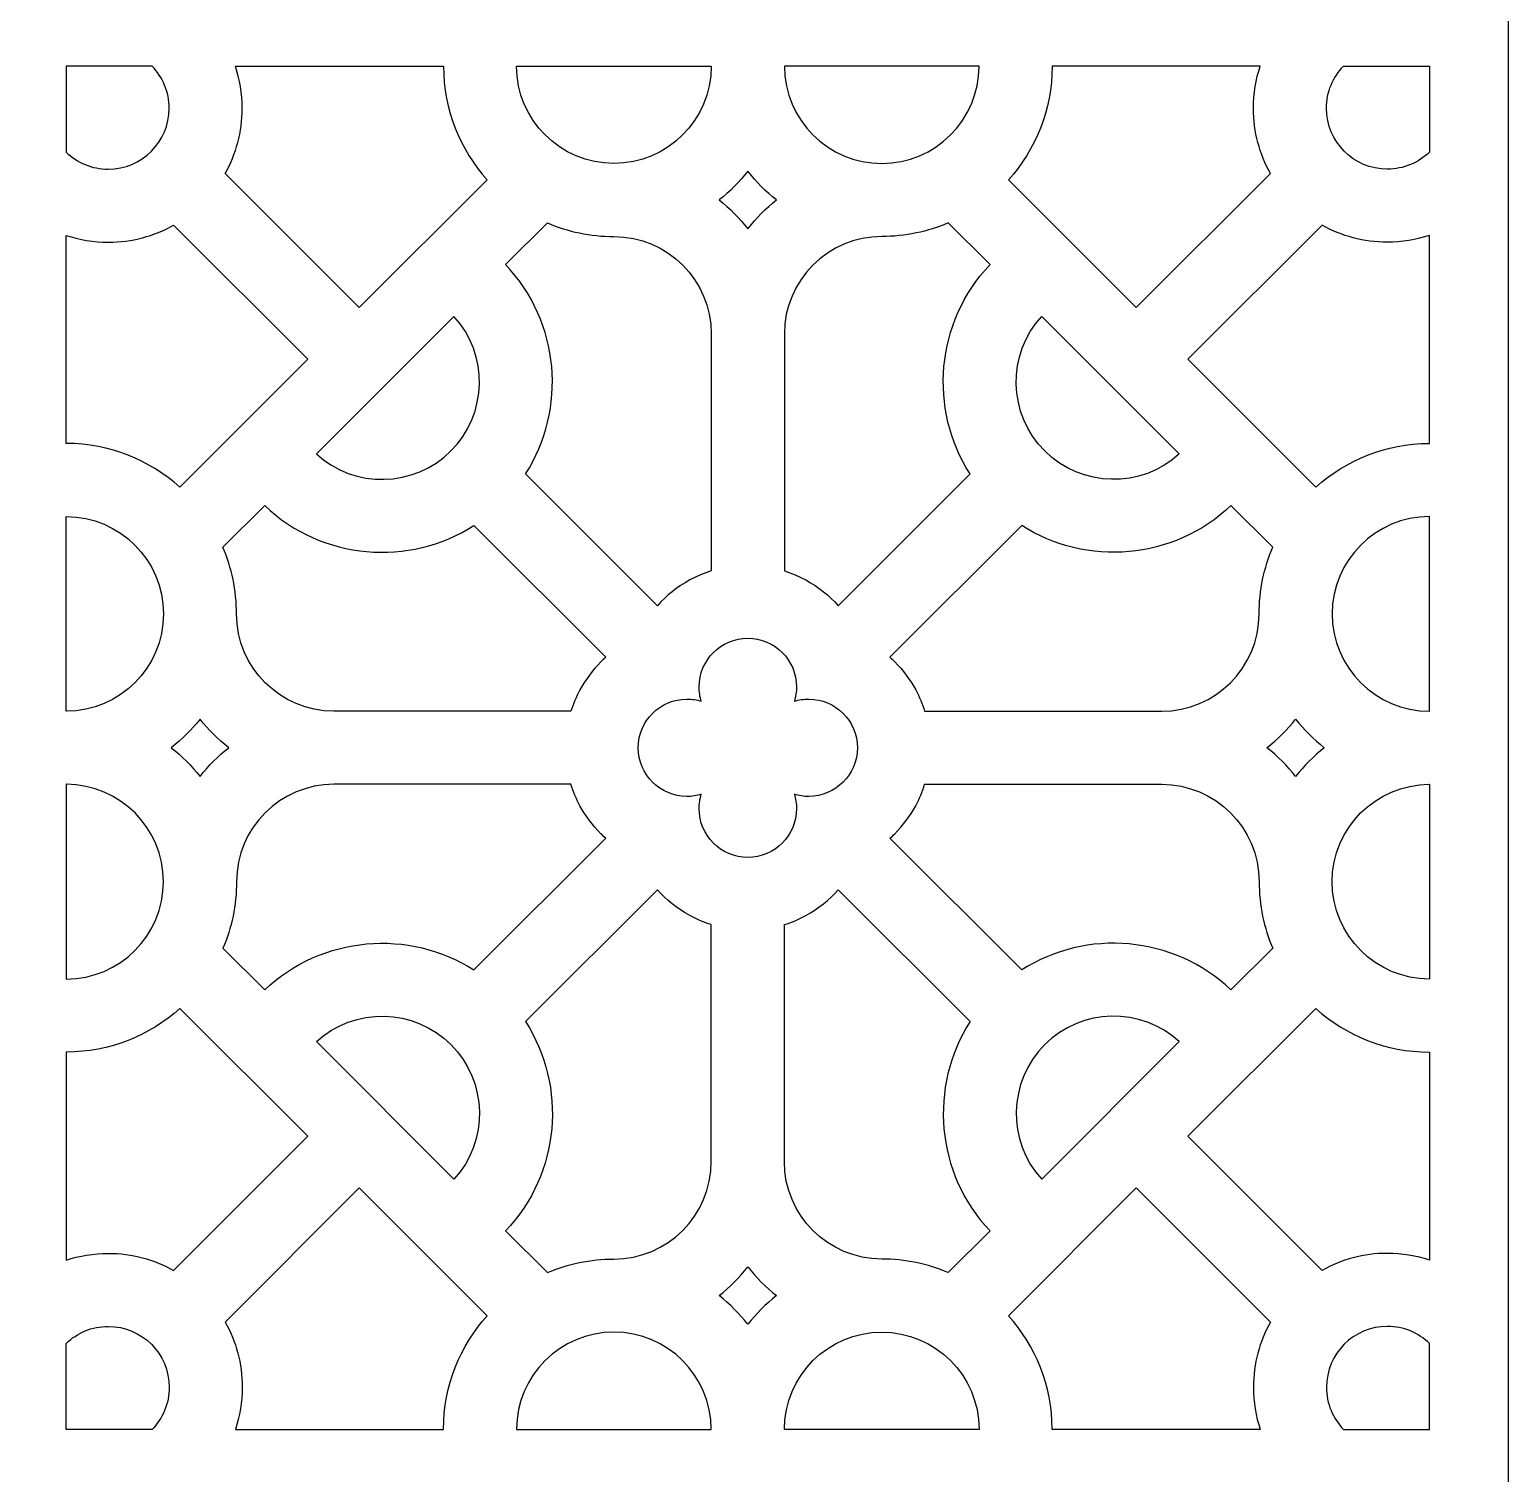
# Model space of a CAD drawing. Header units: centimetres. Extents: x -27.5 to -15.9, y -9.5 to 9.5.
# Drawn here: x -25.072 to -22.644, y -7.095 to -4.725 of the extents above; entities that cross this region are included whole.
import ezdxf

# ---------------------------------------------------------------- set-up
doc = ezdxf.new("R2010")
doc.units = ezdxf.units.CM
doc.header["$MEASUREMENT"] = 0
doc.layers.add('layer 1', color=7, linetype='Continuous')

msp = doc.modelspace()

# ---------------------------------------------------------------- linework, layer by layer
at = {"layer": 'layer 1', "color": 250}
for points, knots in [([(-27.5, 9.5), (-27.5, 9.5), (-27.5, 9.5), (-27.5, 9.5), (-27.5, 9.5), (-27.5, 9.5), (-22.6443, 9.5), (-22.6443, 9.5), (-22.6443, 9.5), (-22.6443, 9.5), (-22.6443, -9.5), (-22.6443, -9.5), (-22.6443, -9.5), (-22.6443, -9.5), (-27.5, -9.5), (-27.5, -9.5), (-27.5, -9.5), (-27.5, -9.5), (-27.5, 9.5), (-27.5, 9.5)], [0, 0, 0, 0, 0.1666667, 0.1666667, 0.1666667, 0.1666667, 0.3333333, 0.3333333, 0.3333333, 0.3333333, 0.5, 0.5, 0.5, 0.5, 0.6666667, 0.6666667, 0.6666667, 0.6666667, 1, 1, 1, 1]), ([(-24.87102, -4.78488), (-24.87102, -4.78488), (-24.87102, -4.78488), (-24.87102, -4.78488), (-24.87102, -4.78488), (-24.85364, -4.80287), (-24.84293, -4.82734), (-24.84293, -4.85421), (-24.84293, -4.85421), (-24.84293, -4.90926), (-24.88782, -4.95414), (-24.94287, -4.95414), (-24.94287, -4.95414), (-24.96974, -4.95414), (-24.99421, -4.94343), (-25.0122, -4.92606), (-25.0122, -4.92606), (-25.0122, -4.92606), (-25.0122, -4.78488), (-25.0122, -4.78488), (-25.0122, -4.78488), (-25.0122, -4.78488), (-24.87102, -4.78488), (-24.87102, -4.78488)], [0, 0, 0, 0, 0.1428571, 0.1428571, 0.1428571, 0.1428571, 0.2857143, 0.2857143, 0.2857143, 0.2857143, 0.4285714, 0.4285714, 0.4285714, 0.4285714, 0.5714286, 0.5714286, 0.5714286, 0.5714286, 0.7142857, 0.7142857, 0.7142857, 0.7142857, 1, 1, 1, 1]), ([(-24.75098, -4.9613), (-24.75098, -4.9613), (-24.75098, -4.9613), (-24.75098, -4.9613), (-24.75098, -4.9613), (-24.75098, -4.9613), (-24.5308, -5.18149), (-24.5308, -5.18149), (-24.5308, -5.18149), (-24.5308, -5.18149), (-24.32091, -4.97159), (-24.32091, -4.97159), (-24.32091, -4.97159), (-24.36535, -4.92215), (-24.39248, -4.85687), (-24.39263, -4.78545), (-24.39263, -4.78545), (-24.39263, -4.78526), (-24.39263, -4.78508), (-24.39263, -4.78488), (-24.39263, -4.78488), (-24.39263, -4.78488), (-24.73427, -4.78488), (-24.73427, -4.78488), (-24.73427, -4.78488), (-24.72698, -4.80669), (-24.72302, -4.83001), (-24.72302, -4.85421), (-24.72302, -4.85421), (-24.72302, -4.89305), (-24.7332, -4.92958), (-24.75098, -4.9613)], [0, 0, 0, 0, 0.1111111, 0.1111111, 0.1111111, 0.1111111, 0.2222222, 0.2222222, 0.2222222, 0.2222222, 0.3333333, 0.3333333, 0.3333333, 0.3333333, 0.4444444, 0.4444444, 0.4444444, 0.4444444, 0.5555556, 0.5555556, 0.5555556, 0.5555556, 0.6666667, 0.6666667, 0.6666667, 0.6666667, 0.7777778, 0.7777778, 0.7777778, 0.7777778, 1, 1, 1, 1]), ([(-24.27272, -4.78488), (-24.27272, -4.78488), (-24.27272, -4.78488), (-24.27272, -4.78488), (-24.27272, -4.78488), (-24.27272, -4.78505), (-24.27272, -4.78522), (-24.27272, -4.78539), (-24.27272, -4.78539), (-24.27244, -4.87322), (-24.20072, -4.94477), (-24.11283, -4.94477), (-24.11283, -4.94477), (-24.02487, -4.94477), (-23.95311, -4.87311), (-23.95296, -4.78518), (-23.95296, -4.78518), (-23.95296, -4.78508), (-23.95294, -4.78499), (-23.95294, -4.78488), (-23.95294, -4.78488), (-23.95294, -4.78488), (-24.27272, -4.78488), (-24.27272, -4.78488)], [0, 0, 0, 0, 0.1428571, 0.1428571, 0.1428571, 0.1428571, 0.2857143, 0.2857143, 0.2857143, 0.2857143, 0.4285714, 0.4285714, 0.4285714, 0.4285714, 0.5714286, 0.5714286, 0.5714286, 0.5714286, 0.7142857, 0.7142857, 0.7142857, 0.7142857, 1, 1, 1, 1]), ([(-23.51327, -4.78488), (-23.51327, -4.78488), (-23.51327, -4.78488), (-23.51327, -4.78488), (-23.51327, -4.78488), (-23.51327, -4.78505), (-23.51328, -4.78522), (-23.51328, -4.78539), (-23.51328, -4.78539), (-23.51355, -4.87322), (-23.58526, -4.94477), (-23.67315, -4.94477), (-23.67315, -4.94477), (-23.76111, -4.94477), (-23.83287, -4.87311), (-23.83303, -4.78518), (-23.83303, -4.78518), (-23.83303, -4.78508), (-23.83304, -4.78499), (-23.83304, -4.78488), (-23.83304, -4.78488), (-23.83304, -4.78488), (-23.51327, -4.78488), (-23.51327, -4.78488)], [0, 0, 0, 0, 0.1428571, 0.1428571, 0.1428571, 0.1428571, 0.2857143, 0.2857143, 0.2857143, 0.2857143, 0.4285714, 0.4285714, 0.4285714, 0.4285714, 0.5714286, 0.5714286, 0.5714286, 0.5714286, 0.7142857, 0.7142857, 0.7142857, 0.7142857, 1, 1, 1, 1]), ([(-23.035, -4.9613), (-23.035, -4.9613), (-23.035, -4.9613), (-23.035, -4.9613), (-23.035, -4.9613), (-23.035, -4.9613), (-23.25519, -5.18149), (-23.25519, -5.18149), (-23.25519, -5.18149), (-23.25519, -5.18149), (-23.46509, -4.97159), (-23.46509, -4.97159), (-23.46509, -4.97159), (-23.42065, -4.92215), (-23.3935, -4.85687), (-23.39336, -4.78545), (-23.39336, -4.78545), (-23.39336, -4.78526), (-23.39335, -4.78508), (-23.39335, -4.78488), (-23.39335, -4.78488), (-23.39335, -4.78488), (-23.05173, -4.78488), (-23.05173, -4.78488), (-23.05173, -4.78488), (-23.05901, -4.80669), (-23.06297, -4.83001), (-23.06297, -4.85421), (-23.06297, -4.85421), (-23.06297, -4.89305), (-23.0528, -4.92958), (-23.035, -4.9613)], [0, 0, 0, 0, 0.1111111, 0.1111111, 0.1111111, 0.1111111, 0.2222222, 0.2222222, 0.2222222, 0.2222222, 0.3333333, 0.3333333, 0.3333333, 0.3333333, 0.4444444, 0.4444444, 0.4444444, 0.4444444, 0.5555556, 0.5555556, 0.5555556, 0.5555556, 0.6666667, 0.6666667, 0.6666667, 0.6666667, 0.7777778, 0.7777778, 0.7777778, 0.7777778, 1, 1, 1, 1]), ([(-22.91496, -4.78488), (-22.91496, -4.78488), (-22.91496, -4.78488), (-22.91496, -4.78488), (-22.91496, -4.78488), (-22.93234, -4.80287), (-22.94305, -4.82734), (-22.94305, -4.85421), (-22.94305, -4.85421), (-22.94305, -4.90926), (-22.89816, -4.95414), (-22.84312, -4.95414), (-22.84312, -4.95414), (-22.81624, -4.95414), (-22.79179, -4.94343), (-22.7738, -4.92606), (-22.7738, -4.92606), (-22.7738, -4.92606), (-22.7738, -4.78488), (-22.7738, -4.78488), (-22.7738, -4.78488), (-22.7738, -4.78488), (-22.91496, -4.78488), (-22.91496, -4.78488)], [0, 0, 0, 0, 0.1428571, 0.1428571, 0.1428571, 0.1428571, 0.2857143, 0.2857143, 0.2857143, 0.2857143, 0.4285714, 0.4285714, 0.4285714, 0.4285714, 0.5714286, 0.5714286, 0.5714286, 0.5714286, 0.7142857, 0.7142857, 0.7142857, 0.7142857, 1, 1, 1, 1]), ([(-23.893, -4.95763), (-23.893, -4.95763), (-23.893, -4.95763), (-23.893, -4.95763), (-23.893, -4.95763), (-23.8792, -4.97513), (-23.86339, -4.99094), (-23.8459, -5.00473), (-23.8459, -5.00473), (-23.86339, -5.01851), (-23.8792, -5.03432), (-23.893, -5.05182), (-23.893, -5.05182), (-23.90678, -5.03432), (-23.92259, -5.01851), (-23.94008, -5.00473), (-23.94008, -5.00473), (-23.92259, -4.99094), (-23.90678, -4.97513), (-23.893, -4.95763)], [0, 0, 0, 0, 0.1666667, 0.1666667, 0.1666667, 0.1666667, 0.3333333, 0.3333333, 0.3333333, 0.3333333, 0.5, 0.5, 0.5, 0.5, 0.6666667, 0.6666667, 0.6666667, 0.6666667, 1, 1, 1, 1]), ([(-25.0122, -5.40444), (-25.0122, -5.40444), (-25.0122, -5.40444), (-25.0122, -5.40444), (-25.0122, -5.40444), (-25.01212, -5.40444), (-25.01205, -5.40445), (-25.01196, -5.40445), (-25.01196, -5.40445), (-24.94041, -5.4045), (-24.87501, -5.43166), (-24.82547, -5.47617), (-24.82547, -5.47617), (-24.82547, -5.47617), (-24.61558, -5.26628), (-24.61558, -5.26628), (-24.61558, -5.26628), (-24.61558, -5.26628), (-24.83577, -5.04609), (-24.83577, -5.04609), (-24.83577, -5.04609), (-24.86749, -5.06389), (-24.90403, -5.07406), (-24.94287, -5.07406), (-24.94287, -5.07406), (-24.96708, -5.07406), (-24.99039, -5.0701), (-25.0122, -5.06282), (-25.0122, -5.06282), (-25.0122, -5.06282), (-25.0122, -5.40444), (-25.0122, -5.40444)], [0, 0, 0, 0, 0.1111111, 0.1111111, 0.1111111, 0.1111111, 0.2222222, 0.2222222, 0.2222222, 0.2222222, 0.3333333, 0.3333333, 0.3333333, 0.3333333, 0.4444444, 0.4444444, 0.4444444, 0.4444444, 0.5555556, 0.5555556, 0.5555556, 0.5555556, 0.6666667, 0.6666667, 0.6666667, 0.6666667, 0.7777778, 0.7777778, 0.7777778, 0.7777778, 1, 1, 1, 1]), ([(-24.25781, -5.45447), (-24.25781, -5.45447), (-24.25781, -5.45447), (-24.25781, -5.45447), (-24.25781, -5.45447), (-24.25781, -5.45447), (-24.04146, -5.67082), (-24.04146, -5.67082), (-24.04146, -5.67082), (-24.02632, -5.65404), (-24.0093, -5.64056), (-23.98841, -5.62852), (-23.98841, -5.62852), (-23.98841, -5.62852), (-23.9709, -5.62007), (-23.9709, -5.62007), (-23.9709, -5.62007), (-23.96483, -5.61766), (-23.95888, -5.61556), (-23.95294, -5.61373), (-23.95294, -5.61373), (-23.95294, -5.61373), (-23.95294, -5.22458), (-23.95294, -5.22458), (-23.95294, -5.22458), (-23.95294, -5.13651), (-24.02476, -5.06469), (-24.11283, -5.06469), (-24.11283, -5.06469), (-24.11283, -5.06469), (-24.11283, -5.06468), (-24.11283, -5.06468), (-24.11283, -5.06468), (-24.15157, -5.06468), (-24.18851, -5.05673), (-24.22212, -5.04239), (-24.22212, -5.04239), (-24.22212, -5.04239), (-24.29062, -5.11089), (-24.29062, -5.11089), (-24.29062, -5.11089), (-24.20075, -5.20542), (-24.18984, -5.34819), (-24.25781, -5.45447)], [0, 0, 0, 0, 0.0833333, 0.0833333, 0.0833333, 0.0833333, 0.1666667, 0.1666667, 0.1666667, 0.1666667, 0.25, 0.25, 0.25, 0.25, 0.3333333, 0.3333333, 0.3333333, 0.3333333, 0.4166667, 0.4166667, 0.4166667, 0.4166667, 0.5, 0.5, 0.5, 0.5, 0.5833333, 0.5833333, 0.5833333, 0.5833333, 0.6666667, 0.6666667, 0.6666667, 0.6666667, 0.75, 0.75, 0.75, 0.75, 0.8333333, 0.8333333, 0.8333333, 0.8333333, 1, 1, 1, 1]), ([(-23.52817, -5.45447), (-23.52817, -5.45447), (-23.52817, -5.45447), (-23.52817, -5.45447), (-23.52817, -5.45447), (-23.52817, -5.45447), (-23.74452, -5.67082), (-23.74452, -5.67082), (-23.74452, -5.67082), (-23.75966, -5.65404), (-23.77668, -5.64056), (-23.79759, -5.62852), (-23.79759, -5.62852), (-23.79759, -5.62852), (-23.81509, -5.62007), (-23.81509, -5.62007), (-23.81509, -5.62007), (-23.82116, -5.61766), (-23.82712, -5.61556), (-23.83304, -5.61373), (-23.83304, -5.61373), (-23.83304, -5.61373), (-23.83304, -5.22458), (-23.83304, -5.22458), (-23.83304, -5.22458), (-23.83304, -5.13651), (-23.76121, -5.06469), (-23.67315, -5.06469), (-23.67315, -5.06469), (-23.67315, -5.06469), (-23.67315, -5.06468), (-23.67315, -5.06468), (-23.67315, -5.06468), (-23.63441, -5.06468), (-23.59747, -5.05673), (-23.56386, -5.04239), (-23.56386, -5.04239), (-23.56386, -5.04239), (-23.49538, -5.11089), (-23.49538, -5.11089), (-23.49538, -5.11089), (-23.58523, -5.20542), (-23.59616, -5.34819), (-23.52817, -5.45447)], [0, 0, 0, 0, 0.0833333, 0.0833333, 0.0833333, 0.0833333, 0.1666667, 0.1666667, 0.1666667, 0.1666667, 0.25, 0.25, 0.25, 0.25, 0.3333333, 0.3333333, 0.3333333, 0.3333333, 0.4166667, 0.4166667, 0.4166667, 0.4166667, 0.5, 0.5, 0.5, 0.5, 0.5833333, 0.5833333, 0.5833333, 0.5833333, 0.6666667, 0.6666667, 0.6666667, 0.6666667, 0.75, 0.75, 0.75, 0.75, 0.8333333, 0.8333333, 0.8333333, 0.8333333, 1, 1, 1, 1]), ([(-22.7738, -5.40444), (-22.7738, -5.40444), (-22.7738, -5.40444), (-22.7738, -5.40444), (-22.7738, -5.40444), (-22.7738, -5.40444), (-22.77402, -5.40445), (-22.77402, -5.40445), (-22.77402, -5.40445), (-22.84558, -5.4045), (-22.91097, -5.43166), (-22.96051, -5.47617), (-22.96051, -5.47617), (-22.96051, -5.47617), (-23.1704, -5.26628), (-23.1704, -5.26628), (-23.1704, -5.26628), (-23.1704, -5.26628), (-22.95021, -5.04609), (-22.95021, -5.04609), (-22.95021, -5.04609), (-22.91849, -5.06389), (-22.88195, -5.07406), (-22.84312, -5.07406), (-22.84312, -5.07406), (-22.81892, -5.07406), (-22.79561, -5.0701), (-22.7738, -5.06282), (-22.7738, -5.06282), (-22.7738, -5.06282), (-22.7738, -5.40444), (-22.7738, -5.40444)], [0, 0, 0, 0, 0.1111111, 0.1111111, 0.1111111, 0.1111111, 0.2222222, 0.2222222, 0.2222222, 0.2222222, 0.3333333, 0.3333333, 0.3333333, 0.3333333, 0.4444444, 0.4444444, 0.4444444, 0.4444444, 0.5555556, 0.5555556, 0.5555556, 0.5555556, 0.6666667, 0.6666667, 0.6666667, 0.6666667, 0.7777778, 0.7777778, 0.7777778, 0.7777778, 1, 1, 1, 1]), ([(-24.37546, -5.19574), (-24.37546, -5.19574), (-24.37546, -5.19574), (-24.37546, -5.19574), (-24.37546, -5.19574), (-24.3182, -5.25834), (-24.31983, -5.3561), (-24.38041, -5.41668), (-24.38041, -5.41668), (-24.44098, -5.47725), (-24.53874, -5.47889), (-24.60133, -5.42162), (-24.60133, -5.42162), (-24.60133, -5.42162), (-24.37546, -5.19574), (-24.37546, -5.19574)], [0, 0, 0, 0, 0.2, 0.2, 0.2, 0.2, 0.4, 0.4, 0.4, 0.4, 0.6, 0.6, 0.6, 0.6, 1, 1, 1, 1]), ([(-23.41052, -5.19574), (-23.41052, -5.19574), (-23.41052, -5.19574), (-23.41052, -5.19574), (-23.41052, -5.19574), (-23.4678, -5.25834), (-23.46617, -5.3561), (-23.40557, -5.41668), (-23.40557, -5.41668), (-23.345, -5.47725), (-23.24726, -5.47889), (-23.18466, -5.42162), (-23.18466, -5.42162), (-23.18466, -5.42162), (-23.41052, -5.19574), (-23.41052, -5.19574)], [0, 0, 0, 0, 0.2, 0.2, 0.2, 0.2, 0.4, 0.4, 0.4, 0.4, 0.6, 0.6, 0.6, 0.6, 1, 1, 1, 1]), ([(-24.12633, -5.75554), (-24.12633, -5.75554), (-24.12633, -5.75554), (-24.12633, -5.75554), (-24.12633, -5.75554), (-24.12633, -5.75554), (-24.3426, -5.53926), (-24.3426, -5.53926), (-24.3426, -5.53926), (-24.44887, -5.60724), (-24.59166, -5.59632), (-24.68618, -5.50646), (-24.68618, -5.50646), (-24.68618, -5.50646), (-24.75468, -5.57496), (-24.75468, -5.57496), (-24.75468, -5.57496), (-24.74034, -5.60856), (-24.7324, -5.6455), (-24.7324, -5.68425), (-24.7324, -5.68425), (-24.7324, -5.77231), (-24.66057, -5.84414), (-24.57251, -5.84414), (-24.57251, -5.84414), (-24.57251, -5.84414), (-24.18329, -5.84414), (-24.18329, -5.84414), (-24.18329, -5.84414), (-24.17954, -5.83223), (-24.17471, -5.82065), (-24.16856, -5.80868), (-24.16856, -5.80868), (-24.15865, -5.79147), (-24.14796, -5.77716), (-24.13425, -5.76279), (-24.13425, -5.76279), (-24.1316, -5.76028), (-24.12898, -5.75786), (-24.12633, -5.75554)], [0, 0, 0, 0, 0.0909091, 0.0909091, 0.0909091, 0.0909091, 0.1818182, 0.1818182, 0.1818182, 0.1818182, 0.2727273, 0.2727273, 0.2727273, 0.2727273, 0.3636364, 0.3636364, 0.3636364, 0.3636364, 0.4545455, 0.4545455, 0.4545455, 0.4545455, 0.5454545, 0.5454545, 0.5454545, 0.5454545, 0.6363636, 0.6363636, 0.6363636, 0.6363636, 0.7272727, 0.7272727, 0.7272727, 0.7272727, 0.8181818, 0.8181818, 0.8181818, 0.8181818, 1, 1, 1, 1]), ([(-23.65966, -5.75554), (-23.65966, -5.75554), (-23.65966, -5.75554), (-23.65966, -5.75554), (-23.65966, -5.75554), (-23.65966, -5.75554), (-23.44338, -5.53926), (-23.44338, -5.53926), (-23.44338, -5.53926), (-23.33711, -5.60724), (-23.19432, -5.59632), (-23.0998, -5.50646), (-23.0998, -5.50646), (-23.0998, -5.50646), (-23.0313, -5.57496), (-23.0313, -5.57496), (-23.0313, -5.57496), (-23.04566, -5.60856), (-23.0536, -5.6455), (-23.0536, -5.68425), (-23.0536, -5.68425), (-23.0536, -5.77231), (-23.12543, -5.84414), (-23.21349, -5.84414), (-23.21349, -5.84414), (-23.21349, -5.84414), (-23.60269, -5.84414), (-23.60269, -5.84414), (-23.60269, -5.84414), (-23.60644, -5.83223), (-23.61128, -5.82065), (-23.61743, -5.80868), (-23.61743, -5.80868), (-23.62733, -5.79147), (-23.63802, -5.77716), (-23.65175, -5.76279), (-23.65175, -5.76279), (-23.65438, -5.76028), (-23.65701, -5.75786), (-23.65966, -5.75554)], [0, 0, 0, 0, 0.0909091, 0.0909091, 0.0909091, 0.0909091, 0.1818182, 0.1818182, 0.1818182, 0.1818182, 0.2727273, 0.2727273, 0.2727273, 0.2727273, 0.3636364, 0.3636364, 0.3636364, 0.3636364, 0.4545455, 0.4545455, 0.4545455, 0.4545455, 0.5454545, 0.5454545, 0.5454545, 0.5454545, 0.6363636, 0.6363636, 0.6363636, 0.6363636, 0.7272727, 0.7272727, 0.7272727, 0.7272727, 0.8181818, 0.8181818, 0.8181818, 0.8181818, 1, 1, 1, 1]), ([(-25.0122, -5.84414), (-25.0122, -5.84414), (-25.0122, -5.84414), (-25.0122, -5.84414), (-25.0122, -5.84414), (-25.01203, -5.84414), (-25.01186, -5.84413), (-25.01169, -5.84413), (-25.01169, -5.84413), (-24.92387, -5.84385), (-24.85231, -5.77214), (-24.85231, -5.68425), (-24.85231, -5.68425), (-24.85231, -5.59628), (-24.92397, -5.52453), (-25.01189, -5.52436), (-25.01189, -5.52436), (-25.01189, -5.52436), (-25.0121, -5.52436), (-25.0122, -5.52436), (-25.0122, -5.52436), (-25.0122, -5.52436), (-25.0122, -5.84414), (-25.0122, -5.84414)], [0, 0, 0, 0, 0.1428571, 0.1428571, 0.1428571, 0.1428571, 0.2857143, 0.2857143, 0.2857143, 0.2857143, 0.4285714, 0.4285714, 0.4285714, 0.4285714, 0.5714286, 0.5714286, 0.5714286, 0.5714286, 0.7142857, 0.7142857, 0.7142857, 0.7142857, 1, 1, 1, 1]), ([(-22.7738, -5.84414), (-22.7738, -5.84414), (-22.7738, -5.84414), (-22.7738, -5.84414), (-22.7738, -5.84414), (-22.77397, -5.84414), (-22.77412, -5.84413), (-22.77429, -5.84413), (-22.77429, -5.84413), (-22.86213, -5.84385), (-22.93368, -5.77214), (-22.93368, -5.68425), (-22.93368, -5.68425), (-22.93368, -5.59628), (-22.86201, -5.52453), (-22.77409, -5.52436), (-22.77409, -5.52436), (-22.77399, -5.52436), (-22.7739, -5.52436), (-22.7738, -5.52436), (-22.7738, -5.52436), (-22.7738, -5.52436), (-22.7738, -5.84414), (-22.7738, -5.84414)], [0, 0, 0, 0, 0.1428571, 0.1428571, 0.1428571, 0.1428571, 0.2857143, 0.2857143, 0.2857143, 0.2857143, 0.4285714, 0.4285714, 0.4285714, 0.4285714, 0.5714286, 0.5714286, 0.5714286, 0.5714286, 0.7142857, 0.7142857, 0.7142857, 0.7142857, 1, 1, 1, 1]), ([(-24.07289, -5.90408), (-24.07289, -5.90408), (-24.07289, -5.90408), (-24.07289, -5.90408), (-24.07289, -5.90408), (-24.07289, -5.94811), (-24.03698, -5.98403), (-23.99295, -5.98403), (-23.99295, -5.98403), (-23.98476, -5.98403), (-23.97683, -5.98278), (-23.96938, -5.98048), (-23.96938, -5.98048), (-23.9717, -5.98793), (-23.97294, -5.99584), (-23.97294, -6.00403), (-23.97294, -6.00403), (-23.97294, -6.04807), (-23.93703, -6.08397), (-23.893, -6.08397), (-23.893, -6.08397), (-23.893, -6.08397), (-23.89298, -6.08397), (-23.89298, -6.08397), (-23.89298, -6.08397), (-23.84895, -6.08397), (-23.81304, -6.04807), (-23.81304, -6.00403), (-23.81304, -6.00403), (-23.81304, -5.99584), (-23.8143, -5.98793), (-23.8166, -5.98048), (-23.8166, -5.98048), (-23.80915, -5.98278), (-23.80124, -5.98403), (-23.79305, -5.98403), (-23.79305, -5.98403), (-23.74902, -5.98403), (-23.71311, -5.94811), (-23.71311, -5.90408), (-23.71311, -5.90408), (-23.71311, -5.86005), (-23.74902, -5.82414), (-23.79305, -5.82414), (-23.79305, -5.82414), (-23.80124, -5.82414), (-23.80915, -5.8254), (-23.8166, -5.8277), (-23.8166, -5.8277), (-23.8143, -5.82024), (-23.81304, -5.81233), (-23.81304, -5.80414), (-23.81304, -5.80414), (-23.81304, -5.76011), (-23.84895, -5.72419), (-23.89298, -5.72419), (-23.89298, -5.72419), (-23.89298, -5.72419), (-23.893, -5.72419), (-23.893, -5.72419), (-23.893, -5.72419), (-23.93703, -5.72419), (-23.97294, -5.76011), (-23.97294, -5.80414), (-23.97294, -5.80414), (-23.97294, -5.81233), (-23.9717, -5.82024), (-23.96938, -5.8277), (-23.96938, -5.8277), (-23.97683, -5.8254), (-23.98476, -5.82414), (-23.99295, -5.82414), (-23.99295, -5.82414), (-24.03698, -5.82414), (-24.07289, -5.86005), (-24.07289, -5.90408)], [0, 0, 0, 0, 0.05, 0.05, 0.05, 0.05, 0.1, 0.1, 0.1, 0.1, 0.15, 0.15, 0.15, 0.15, 0.2, 0.2, 0.2, 0.2, 0.25, 0.25, 0.25, 0.25, 0.3, 0.3, 0.3, 0.3, 0.35, 0.35, 0.35, 0.35, 0.4, 0.4, 0.4, 0.4, 0.45, 0.45, 0.45, 0.45, 0.5, 0.5, 0.5, 0.5, 0.55, 0.55, 0.55, 0.55, 0.6, 0.6, 0.6, 0.6, 0.65, 0.65, 0.65, 0.65, 0.7, 0.7, 0.7, 0.7, 0.75, 0.75, 0.75, 0.75, 0.8, 0.8, 0.8, 0.8, 0.85, 0.85, 0.85, 0.85, 0.9, 0.9, 0.9, 0.9, 1, 1, 1, 1]), ([(-24.74526, -5.90408), (-24.74526, -5.90408), (-24.74526, -5.90408), (-24.74526, -5.90408), (-24.74526, -5.90408), (-24.76275, -5.91787), (-24.77857, -5.93368), (-24.79235, -5.95118), (-24.79235, -5.95118), (-24.80613, -5.93368), (-24.82196, -5.91787), (-24.83945, -5.90408), (-24.83945, -5.90408), (-24.82196, -5.8903), (-24.80613, -5.87449), (-24.79235, -5.857), (-24.79235, -5.857), (-24.77857, -5.87449), (-24.76275, -5.8903), (-24.74526, -5.90408)], [0, 0, 0, 0, 0.1666667, 0.1666667, 0.1666667, 0.1666667, 0.3333333, 0.3333333, 0.3333333, 0.3333333, 0.5, 0.5, 0.5, 0.5, 0.6666667, 0.6666667, 0.6666667, 0.6666667, 1, 1, 1, 1]), ([(-23.04075, -5.90408), (-23.04075, -5.90408), (-23.04075, -5.90408), (-23.04075, -5.90408), (-23.04075, -5.90408), (-23.02325, -5.91787), (-23.00742, -5.93368), (-22.99364, -5.95118), (-22.99364, -5.95118), (-22.97985, -5.93368), (-22.96402, -5.91787), (-22.94654, -5.90408), (-22.94654, -5.90408), (-22.94654, -5.90408), (-22.94653, -5.90408), (-22.94653, -5.90408), (-22.94653, -5.90408), (-22.94653, -5.90408), (-22.94654, -5.90408), (-22.94654, -5.90408), (-22.94654, -5.90408), (-22.96402, -5.8903), (-22.97985, -5.87449), (-22.99364, -5.857), (-22.99364, -5.857), (-23.00742, -5.87449), (-23.02325, -5.8903), (-23.04075, -5.90408)], [0, 0, 0, 0, 0.125, 0.125, 0.125, 0.125, 0.25, 0.25, 0.25, 0.25, 0.375, 0.375, 0.375, 0.375, 0.5, 0.5, 0.5, 0.5, 0.625, 0.625, 0.625, 0.625, 0.75, 0.75, 0.75, 0.75, 1, 1, 1, 1]), ([(-25.0122, -5.96404), (-25.0122, -5.96404), (-25.0122, -5.96404), (-25.0122, -5.96404), (-25.0122, -5.96404), (-25.01203, -5.96404), (-25.01186, -5.96404), (-25.01169, -5.96404), (-25.01169, -5.96404), (-24.92387, -5.96431), (-24.85231, -6.03603), (-24.85231, -6.12392), (-24.85231, -6.12392), (-24.85231, -6.21189), (-24.92397, -6.28364), (-25.01189, -6.28381), (-25.01189, -6.28381), (-25.01189, -6.28381), (-25.0121, -6.28381), (-25.0122, -6.28381), (-25.0122, -6.28381), (-25.0122, -6.28381), (-25.0122, -5.96404), (-25.0122, -5.96404)], [0, 0, 0, 0, 0.1428571, 0.1428571, 0.1428571, 0.1428571, 0.2857143, 0.2857143, 0.2857143, 0.2857143, 0.4285714, 0.4285714, 0.4285714, 0.4285714, 0.5714286, 0.5714286, 0.5714286, 0.5714286, 0.7142857, 0.7142857, 0.7142857, 0.7142857, 1, 1, 1, 1]), ([(-24.12633, -6.05263), (-24.12633, -6.05263), (-24.12633, -6.05263), (-24.12633, -6.05263), (-24.12633, -6.05263), (-24.12633, -6.05263), (-24.3426, -6.26891), (-24.3426, -6.26891), (-24.3426, -6.26891), (-24.44887, -6.20094), (-24.59166, -6.21185), (-24.68618, -6.30171), (-24.68618, -6.30171), (-24.68618, -6.30171), (-24.75468, -6.23321), (-24.75468, -6.23321), (-24.75468, -6.23321), (-24.74034, -6.19961), (-24.7324, -6.16267), (-24.7324, -6.12392), (-24.7324, -6.12392), (-24.7324, -6.03586), (-24.66057, -5.96403), (-24.57251, -5.96403), (-24.57251, -5.96403), (-24.57251, -5.96403), (-24.18329, -5.96403), (-24.18329, -5.96403), (-24.18329, -5.96403), (-24.17954, -5.97594), (-24.17471, -5.98751), (-24.16856, -5.99949), (-24.16856, -5.99949), (-24.15865, -6.0167), (-24.14796, -6.03101), (-24.13425, -6.04538), (-24.13425, -6.04538), (-24.1316, -6.0479), (-24.12898, -6.0503), (-24.12633, -6.05263)], [0, 0, 0, 0, 0.0909091, 0.0909091, 0.0909091, 0.0909091, 0.1818182, 0.1818182, 0.1818182, 0.1818182, 0.2727273, 0.2727273, 0.2727273, 0.2727273, 0.3636364, 0.3636364, 0.3636364, 0.3636364, 0.4545455, 0.4545455, 0.4545455, 0.4545455, 0.5454545, 0.5454545, 0.5454545, 0.5454545, 0.6363636, 0.6363636, 0.6363636, 0.6363636, 0.7272727, 0.7272727, 0.7272727, 0.7272727, 0.8181818, 0.8181818, 0.8181818, 0.8181818, 1, 1, 1, 1]), ([(-23.65966, -6.05263), (-23.65966, -6.05263), (-23.65966, -6.05263), (-23.65966, -6.05263), (-23.65966, -6.05263), (-23.65966, -6.05263), (-23.44338, -6.26891), (-23.44338, -6.26891), (-23.44338, -6.26891), (-23.33711, -6.20094), (-23.19432, -6.21185), (-23.0998, -6.30171), (-23.0998, -6.30171), (-23.0998, -6.30171), (-23.0313, -6.23321), (-23.0313, -6.23321), (-23.0313, -6.23321), (-23.04566, -6.19961), (-23.0536, -6.16267), (-23.0536, -6.12392), (-23.0536, -6.12392), (-23.0536, -6.03586), (-23.12543, -5.96403), (-23.21349, -5.96403), (-23.21349, -5.96403), (-23.21349, -5.96403), (-23.60269, -5.96403), (-23.60269, -5.96403), (-23.60269, -5.96403), (-23.60644, -5.97594), (-23.61128, -5.98751), (-23.61743, -5.99949), (-23.61743, -5.99949), (-23.62733, -6.0167), (-23.63802, -6.03101), (-23.65175, -6.04538), (-23.65175, -6.04538), (-23.65438, -6.0479), (-23.65701, -6.0503), (-23.65966, -6.05263)], [0, 0, 0, 0, 0.0909091, 0.0909091, 0.0909091, 0.0909091, 0.1818182, 0.1818182, 0.1818182, 0.1818182, 0.2727273, 0.2727273, 0.2727273, 0.2727273, 0.3636364, 0.3636364, 0.3636364, 0.3636364, 0.4545455, 0.4545455, 0.4545455, 0.4545455, 0.5454545, 0.5454545, 0.5454545, 0.5454545, 0.6363636, 0.6363636, 0.6363636, 0.6363636, 0.7272727, 0.7272727, 0.7272727, 0.7272727, 0.8181818, 0.8181818, 0.8181818, 0.8181818, 1, 1, 1, 1]), ([(-22.7738, -5.96404), (-22.7738, -5.96404), (-22.7738, -5.96404), (-22.7738, -5.96404), (-22.7738, -5.96404), (-22.77397, -5.96404), (-22.77412, -5.96404), (-22.77429, -5.96404), (-22.77429, -5.96404), (-22.86213, -5.96431), (-22.93368, -6.03603), (-22.93368, -6.12392), (-22.93368, -6.12392), (-22.93368, -6.21189), (-22.86201, -6.28364), (-22.77409, -6.28381), (-22.77409, -6.28381), (-22.77399, -6.28381), (-22.7739, -6.28381), (-22.7738, -6.28381), (-22.7738, -6.28381), (-22.7738, -6.28381), (-22.7738, -5.96404), (-22.7738, -5.96404)], [0, 0, 0, 0, 0.1428571, 0.1428571, 0.1428571, 0.1428571, 0.2857143, 0.2857143, 0.2857143, 0.2857143, 0.4285714, 0.4285714, 0.4285714, 0.4285714, 0.5714286, 0.5714286, 0.5714286, 0.5714286, 0.7142857, 0.7142857, 0.7142857, 0.7142857, 1, 1, 1, 1]), ([(-24.25781, -6.3537), (-24.25781, -6.3537), (-24.25781, -6.3537), (-24.25781, -6.3537), (-24.25781, -6.3537), (-24.25781, -6.3537), (-24.04146, -6.13734), (-24.04146, -6.13734), (-24.04146, -6.13734), (-24.02632, -6.15412), (-24.0093, -6.16761), (-23.98841, -6.17965), (-23.98841, -6.17965), (-23.98841, -6.17965), (-23.9709, -6.18811), (-23.9709, -6.18811), (-23.9709, -6.18811), (-23.96483, -6.19052), (-23.95888, -6.19261), (-23.95294, -6.19445), (-23.95294, -6.19445), (-23.95294, -6.19445), (-23.95294, -6.5836), (-23.95294, -6.5836), (-23.95294, -6.5836), (-23.95294, -6.67166), (-24.02476, -6.74349), (-24.11283, -6.74349), (-24.11283, -6.74349), (-24.15157, -6.74349), (-24.18851, -6.75143), (-24.22212, -6.76577), (-24.22212, -6.76577), (-24.22212, -6.76577), (-24.29062, -6.69728), (-24.29062, -6.69728), (-24.29062, -6.69728), (-24.20075, -6.60275), (-24.18984, -6.45997), (-24.25781, -6.3537)], [0, 0, 0, 0, 0.0909091, 0.0909091, 0.0909091, 0.0909091, 0.1818182, 0.1818182, 0.1818182, 0.1818182, 0.2727273, 0.2727273, 0.2727273, 0.2727273, 0.3636364, 0.3636364, 0.3636364, 0.3636364, 0.4545455, 0.4545455, 0.4545455, 0.4545455, 0.5454545, 0.5454545, 0.5454545, 0.5454545, 0.6363636, 0.6363636, 0.6363636, 0.6363636, 0.7272727, 0.7272727, 0.7272727, 0.7272727, 0.8181818, 0.8181818, 0.8181818, 0.8181818, 1, 1, 1, 1]), ([(-23.52817, -6.3537), (-23.52817, -6.3537), (-23.52817, -6.3537), (-23.52817, -6.3537), (-23.52817, -6.3537), (-23.52817, -6.3537), (-23.74452, -6.13734), (-23.74452, -6.13734), (-23.74452, -6.13734), (-23.75966, -6.15412), (-23.77668, -6.16761), (-23.79759, -6.17965), (-23.79759, -6.17965), (-23.79759, -6.17965), (-23.81509, -6.18811), (-23.81509, -6.18811), (-23.81509, -6.18811), (-23.82116, -6.19052), (-23.82712, -6.19261), (-23.83304, -6.19445), (-23.83304, -6.19445), (-23.83304, -6.19445), (-23.83304, -6.5836), (-23.83304, -6.5836), (-23.83304, -6.5836), (-23.83304, -6.67166), (-23.76121, -6.74349), (-23.67315, -6.74349), (-23.67315, -6.74349), (-23.63441, -6.74349), (-23.59747, -6.75143), (-23.56386, -6.76577), (-23.56386, -6.76577), (-23.56386, -6.76577), (-23.49538, -6.69728), (-23.49538, -6.69728), (-23.49538, -6.69728), (-23.58523, -6.60275), (-23.59616, -6.45997), (-23.52817, -6.3537)], [0, 0, 0, 0, 0.0909091, 0.0909091, 0.0909091, 0.0909091, 0.1818182, 0.1818182, 0.1818182, 0.1818182, 0.2727273, 0.2727273, 0.2727273, 0.2727273, 0.3636364, 0.3636364, 0.3636364, 0.3636364, 0.4545455, 0.4545455, 0.4545455, 0.4545455, 0.5454545, 0.5454545, 0.5454545, 0.5454545, 0.6363636, 0.6363636, 0.6363636, 0.6363636, 0.7272727, 0.7272727, 0.7272727, 0.7272727, 0.8181818, 0.8181818, 0.8181818, 0.8181818, 1, 1, 1, 1]), ([(-25.0122, -6.40373), (-25.0122, -6.40373), (-25.0122, -6.40373), (-25.0122, -6.40373), (-25.0122, -6.40373), (-25.01212, -6.40373), (-25.01205, -6.40373), (-25.01196, -6.40373), (-25.01196, -6.40373), (-24.94041, -6.40367), (-24.87501, -6.37651), (-24.82547, -6.332), (-24.82547, -6.332), (-24.82547, -6.332), (-24.61558, -6.54189), (-24.61558, -6.54189), (-24.61558, -6.54189), (-24.61558, -6.54189), (-24.83577, -6.76208), (-24.83577, -6.76208), (-24.83577, -6.76208), (-24.86749, -6.74428), (-24.90403, -6.73411), (-24.94287, -6.73411), (-24.94287, -6.73411), (-24.96708, -6.73411), (-24.99039, -6.73807), (-25.0122, -6.74536), (-25.0122, -6.74536), (-25.0122, -6.74536), (-25.0122, -6.40373), (-25.0122, -6.40373)], [0, 0, 0, 0, 0.1111111, 0.1111111, 0.1111111, 0.1111111, 0.2222222, 0.2222222, 0.2222222, 0.2222222, 0.3333333, 0.3333333, 0.3333333, 0.3333333, 0.4444444, 0.4444444, 0.4444444, 0.4444444, 0.5555556, 0.5555556, 0.5555556, 0.5555556, 0.6666667, 0.6666667, 0.6666667, 0.6666667, 0.7777778, 0.7777778, 0.7777778, 0.7777778, 1, 1, 1, 1]), ([(-24.37546, -6.61243), (-24.37546, -6.61243), (-24.37546, -6.61243), (-24.37546, -6.61243), (-24.37546, -6.61243), (-24.3182, -6.54982), (-24.31983, -6.45206), (-24.38041, -6.39149), (-24.38041, -6.39149), (-24.44098, -6.33092), (-24.53874, -6.32928), (-24.60133, -6.38655), (-24.60133, -6.38655), (-24.60133, -6.38655), (-24.37546, -6.61243), (-24.37546, -6.61243)], [0, 0, 0, 0, 0.2, 0.2, 0.2, 0.2, 0.4, 0.4, 0.4, 0.4, 0.6, 0.6, 0.6, 0.6, 1, 1, 1, 1]), ([(-23.41052, -6.61243), (-23.41052, -6.61243), (-23.41052, -6.61243), (-23.41052, -6.61243), (-23.41052, -6.61243), (-23.4678, -6.54982), (-23.46617, -6.45206), (-23.40557, -6.39149), (-23.40557, -6.39149), (-23.345, -6.33092), (-23.24726, -6.32928), (-23.18466, -6.38655), (-23.18466, -6.38655), (-23.18466, -6.38655), (-23.41052, -6.61243), (-23.41052, -6.61243)], [0, 0, 0, 0, 0.2, 0.2, 0.2, 0.2, 0.4, 0.4, 0.4, 0.4, 0.6, 0.6, 0.6, 0.6, 1, 1, 1, 1]), ([(-22.7738, -6.40373), (-22.7738, -6.40373), (-22.7738, -6.40373), (-22.7738, -6.40373), (-22.7738, -6.40373), (-22.7738, -6.40373), (-22.77402, -6.40373), (-22.77402, -6.40373), (-22.77402, -6.40373), (-22.84558, -6.40367), (-22.91097, -6.37651), (-22.96051, -6.332), (-22.96051, -6.332), (-22.96051, -6.332), (-23.1704, -6.54189), (-23.1704, -6.54189), (-23.1704, -6.54189), (-23.1704, -6.54189), (-22.95021, -6.76208), (-22.95021, -6.76208), (-22.95021, -6.76208), (-22.91849, -6.74428), (-22.88195, -6.73411), (-22.84312, -6.73411), (-22.84312, -6.73411), (-22.81892, -6.73411), (-22.79561, -6.73807), (-22.7738, -6.74536), (-22.7738, -6.74536), (-22.7738, -6.74536), (-22.7738, -6.40373), (-22.7738, -6.40373)], [0, 0, 0, 0, 0.1111111, 0.1111111, 0.1111111, 0.1111111, 0.2222222, 0.2222222, 0.2222222, 0.2222222, 0.3333333, 0.3333333, 0.3333333, 0.3333333, 0.4444444, 0.4444444, 0.4444444, 0.4444444, 0.5555556, 0.5555556, 0.5555556, 0.5555556, 0.6666667, 0.6666667, 0.6666667, 0.6666667, 0.7777778, 0.7777778, 0.7777778, 0.7777778, 1, 1, 1, 1]), ([(-24.75098, -6.84686), (-24.75098, -6.84686), (-24.75098, -6.84686), (-24.75098, -6.84686), (-24.75098, -6.84686), (-24.75098, -6.84686), (-24.5308, -6.62668), (-24.5308, -6.62668), (-24.5308, -6.62668), (-24.5308, -6.62668), (-24.32091, -6.83657), (-24.32091, -6.83657), (-24.32091, -6.83657), (-24.36535, -6.88603), (-24.39248, -6.9513), (-24.39263, -7.02271), (-24.39263, -7.02271), (-24.39263, -7.0229), (-24.39263, -7.02309), (-24.39263, -7.02328), (-24.39263, -7.02328), (-24.39263, -7.02328), (-24.73427, -7.02328), (-24.73427, -7.02328), (-24.73427, -7.02328), (-24.72698, -7.00147), (-24.72302, -6.97816), (-24.72302, -6.95396), (-24.72302, -6.95396), (-24.72302, -6.91512), (-24.7332, -6.87859), (-24.75098, -6.84686)], [0, 0, 0, 0, 0.1111111, 0.1111111, 0.1111111, 0.1111111, 0.2222222, 0.2222222, 0.2222222, 0.2222222, 0.3333333, 0.3333333, 0.3333333, 0.3333333, 0.4444444, 0.4444444, 0.4444444, 0.4444444, 0.5555556, 0.5555556, 0.5555556, 0.5555556, 0.6666667, 0.6666667, 0.6666667, 0.6666667, 0.7777778, 0.7777778, 0.7777778, 0.7777778, 1, 1, 1, 1]), ([(-23.035, -6.84686), (-23.035, -6.84686), (-23.035, -6.84686), (-23.035, -6.84686), (-23.035, -6.84686), (-23.035, -6.84686), (-23.25519, -6.62668), (-23.25519, -6.62668), (-23.25519, -6.62668), (-23.25519, -6.62668), (-23.46509, -6.83657), (-23.46509, -6.83657), (-23.46509, -6.83657), (-23.42065, -6.88603), (-23.3935, -6.9513), (-23.39336, -7.02271), (-23.39336, -7.02271), (-23.39336, -7.0229), (-23.39335, -7.02309), (-23.39335, -7.02328), (-23.39335, -7.02328), (-23.39335, -7.02328), (-23.05173, -7.02328), (-23.05173, -7.02328), (-23.05173, -7.02328), (-23.05901, -7.00147), (-23.06297, -6.97816), (-23.06297, -6.95396), (-23.06297, -6.95396), (-23.06297, -6.91512), (-23.0528, -6.87859), (-23.035, -6.84686)], [0, 0, 0, 0, 0.1111111, 0.1111111, 0.1111111, 0.1111111, 0.2222222, 0.2222222, 0.2222222, 0.2222222, 0.3333333, 0.3333333, 0.3333333, 0.3333333, 0.4444444, 0.4444444, 0.4444444, 0.4444444, 0.5555556, 0.5555556, 0.5555556, 0.5555556, 0.6666667, 0.6666667, 0.6666667, 0.6666667, 0.7777778, 0.7777778, 0.7777778, 0.7777778, 1, 1, 1, 1]), ([(-23.893, -6.85054), (-23.893, -6.85054), (-23.893, -6.85054), (-23.893, -6.85054), (-23.893, -6.85054), (-23.8792, -6.83305), (-23.86339, -6.81722), (-23.8459, -6.80344), (-23.8459, -6.80344), (-23.86339, -6.78966), (-23.8792, -6.77384), (-23.893, -6.75635), (-23.893, -6.75635), (-23.90678, -6.77384), (-23.92259, -6.78966), (-23.94008, -6.80344), (-23.94008, -6.80344), (-23.92259, -6.81722), (-23.90678, -6.83305), (-23.893, -6.85054)], [0, 0, 0, 0, 0.1666667, 0.1666667, 0.1666667, 0.1666667, 0.3333333, 0.3333333, 0.3333333, 0.3333333, 0.5, 0.5, 0.5, 0.5, 0.6666667, 0.6666667, 0.6666667, 0.6666667, 1, 1, 1, 1]), ([(-24.87102, -7.02328), (-24.87102, -7.02328), (-24.87102, -7.02328), (-24.87102, -7.02328), (-24.87102, -7.02328), (-24.85364, -7.00529), (-24.84293, -6.98083), (-24.84293, -6.95396), (-24.84293, -6.95396), (-24.84293, -6.89892), (-24.88782, -6.85403), (-24.94287, -6.85403), (-24.94287, -6.85403), (-24.96974, -6.85403), (-24.99421, -6.86473), (-25.0122, -6.88211), (-25.0122, -6.88211), (-25.0122, -6.88211), (-25.0122, -7.02328), (-25.0122, -7.02328), (-25.0122, -7.02328), (-25.0122, -7.02328), (-24.87102, -7.02328), (-24.87102, -7.02328)], [0, 0, 0, 0, 0.1428571, 0.1428571, 0.1428571, 0.1428571, 0.2857143, 0.2857143, 0.2857143, 0.2857143, 0.4285714, 0.4285714, 0.4285714, 0.4285714, 0.5714286, 0.5714286, 0.5714286, 0.5714286, 0.7142857, 0.7142857, 0.7142857, 0.7142857, 1, 1, 1, 1]), ([(-24.27272, -7.02328), (-24.27272, -7.02328), (-24.27272, -7.02328), (-24.27272, -7.02328), (-24.27272, -7.02328), (-24.27272, -7.02312), (-24.27272, -7.02295), (-24.27272, -7.02278), (-24.27272, -7.02278), (-24.27244, -6.93495), (-24.20072, -6.86341), (-24.11283, -6.86341), (-24.11283, -6.86341), (-24.02487, -6.86341), (-23.95311, -6.93506), (-23.95296, -7.02299), (-23.95296, -7.02299), (-23.95296, -7.02309), (-23.95294, -7.02319), (-23.95294, -7.02328), (-23.95294, -7.02328), (-23.95294, -7.02328), (-24.27272, -7.02328), (-24.27272, -7.02328)], [0, 0, 0, 0, 0.1428571, 0.1428571, 0.1428571, 0.1428571, 0.2857143, 0.2857143, 0.2857143, 0.2857143, 0.4285714, 0.4285714, 0.4285714, 0.4285714, 0.5714286, 0.5714286, 0.5714286, 0.5714286, 0.7142857, 0.7142857, 0.7142857, 0.7142857, 1, 1, 1, 1]), ([(-23.51327, -7.02328), (-23.51327, -7.02328), (-23.51327, -7.02328), (-23.51327, -7.02328), (-23.51327, -7.02328), (-23.51327, -7.02312), (-23.51328, -7.02295), (-23.51328, -7.02278), (-23.51328, -7.02278), (-23.51355, -6.93495), (-23.58526, -6.86341), (-23.67315, -6.86341), (-23.67315, -6.86341), (-23.76111, -6.86341), (-23.83287, -6.93506), (-23.83303, -7.02299), (-23.83303, -7.02299), (-23.83303, -7.02309), (-23.83304, -7.02319), (-23.83304, -7.02328), (-23.83304, -7.02328), (-23.83304, -7.02328), (-23.51327, -7.02328), (-23.51327, -7.02328)], [0, 0, 0, 0, 0.1428571, 0.1428571, 0.1428571, 0.1428571, 0.2857143, 0.2857143, 0.2857143, 0.2857143, 0.4285714, 0.4285714, 0.4285714, 0.4285714, 0.5714286, 0.5714286, 0.5714286, 0.5714286, 0.7142857, 0.7142857, 0.7142857, 0.7142857, 1, 1, 1, 1]), ([(-22.91496, -7.02328), (-22.91496, -7.02328), (-22.91496, -7.02328), (-22.91496, -7.02328), (-22.91496, -7.02328), (-22.93234, -7.00529), (-22.94305, -6.98083), (-22.94305, -6.95396), (-22.94305, -6.95396), (-22.94305, -6.89892), (-22.89816, -6.85403), (-22.84312, -6.85403), (-22.84312, -6.85403), (-22.81624, -6.85403), (-22.79179, -6.86473), (-22.7738, -6.88211), (-22.7738, -6.88211), (-22.7738, -6.88211), (-22.7738, -7.02328), (-22.7738, -7.02328), (-22.7738, -7.02328), (-22.7738, -7.02328), (-22.91496, -7.02328), (-22.91496, -7.02328)], [0, 0, 0, 0, 0.1428571, 0.1428571, 0.1428571, 0.1428571, 0.2857143, 0.2857143, 0.2857143, 0.2857143, 0.4285714, 0.4285714, 0.4285714, 0.4285714, 0.5714286, 0.5714286, 0.5714286, 0.5714286, 0.7142857, 0.7142857, 0.7142857, 0.7142857, 1, 1, 1, 1])]:
    msp.add_open_spline(points, degree=3, knots=knots, dxfattribs=at)

doc.saveas('drawing.dxf')
